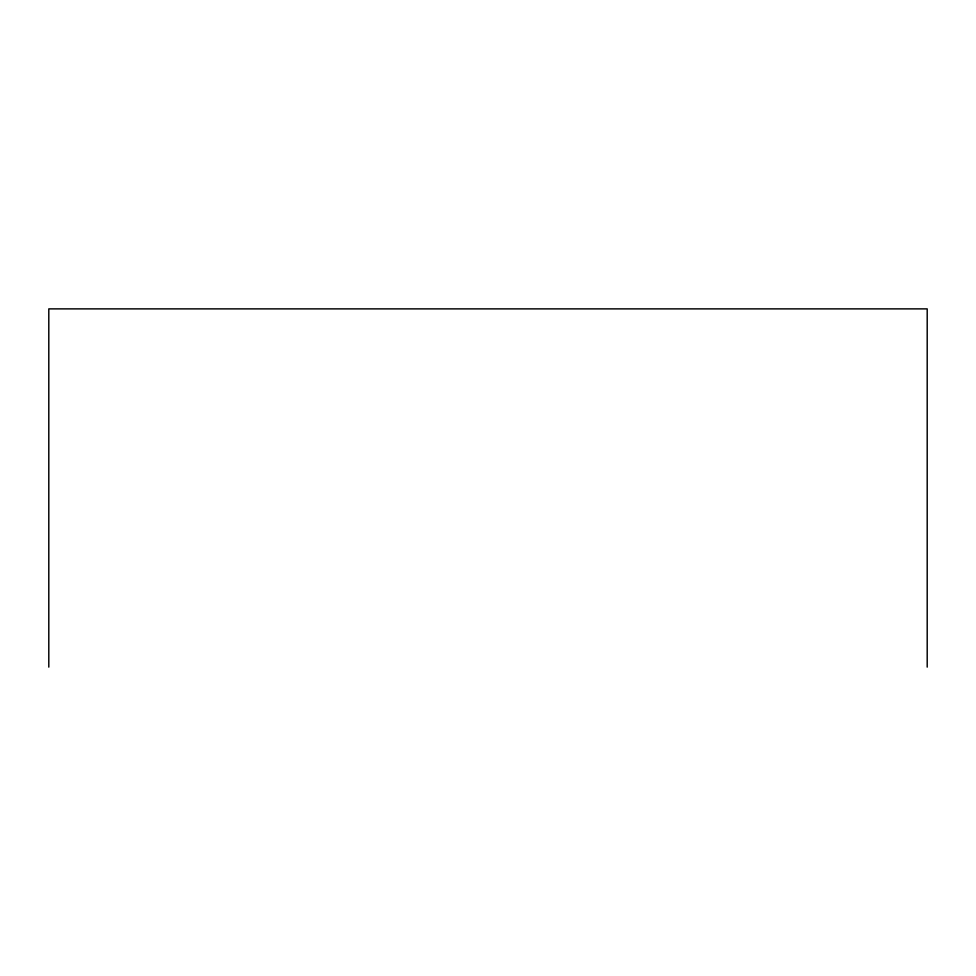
<?xml version="1.0" encoding="UTF-8"?>
<svg xmlns="http://www.w3.org/2000/svg" width="976" height="976" viewBox="0 0 976 976"><rect width="100%" height="100%" fill="white"/><g stroke="black" fill="none" stroke-linecap="round" stroke-linejoin="round"><path stroke-width="1.46" d="M927.2 667.12L927.2 308.88L48.8 308.88L48.8 667.12"/></g></svg>
